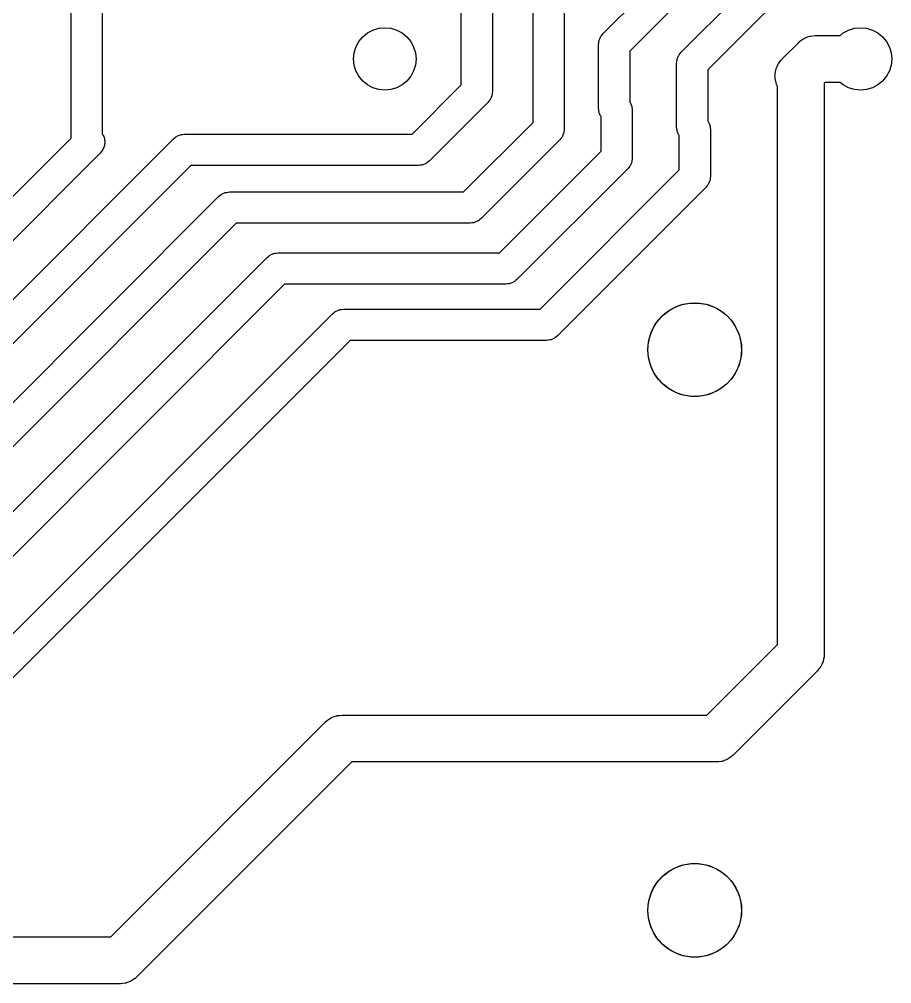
# Model space of a CAD drawing. Extents: x 62 to 248, y -138 to -62.
# Drawn here: x 203.36 to 231.31, y -137.85 to -106.97 of the extents above; entities that cross this region are included whole.
import ezdxf

# ---------------------------------------------------------------- set-up
doc = ezdxf.new("R2010")
doc.units = 0
doc.layers.add('BLACK', color=7, linetype='CONTINUOUS')

msp = doc.modelspace()

# ---------------------------------------------------------------- linework, layer by layer
at = {"layer": 'BLACK', "linetype": 'CONTINUOUS'}
for p, q in [((205.02, -110.772894), (205.02, -89.32)), ((206.02, -89.527106), (206.02, -110.635209)), ((222.066447, -107.426447), (226.686447, -102.806446)), ((227.247107, -103.66), (222.92, -107.987106)), ((224.566447, -108.026447), (227.246446, -105.346447)), ((217.52, -109.072893), (217.52, -105.78)), ((218.52, -105.987106), (218.52, -109.28)), ((227.807107, -106.2), (225.42, -108.587106)), ((219.82, -110.272893), (219.82, -106.48)), ((220.82, -106.687106), (220.82, -110.48)), ((214.362893, -107.532893), (214.51443, -107.40853)), ((214.51443, -107.40853), (214.687317, -107.31612)), ((214.687317, -107.31612), (214.87491, -107.259215)), ((214.87491, -107.259215), (215.07, -107.24)), ((215.07, -107.24), (215.26509, -107.259215)), ((215.26509, -107.259215), (215.452683, -107.31612)), ((215.452683, -107.31612), (215.62557, -107.40853)), ((215.62557, -107.40853), (215.777107, -107.532893)), ((222.0344, -107.469255), (222.066447, -107.426447)), ((229.655158, -107.49), (229.75443, -107.40853)), ((229.75443, -107.40853), (229.927317, -107.31612)), ((229.927317, -107.31612), (230.11491, -107.259215)), ((230.11491, -107.259215), (230.31, -107.24)), ((230.31, -107.24), (230.50509, -107.259215)), ((230.50509, -107.259215), (230.692683, -107.31612)), ((230.692683, -107.31612), (230.86557, -107.40853)), ((230.86557, -107.40853), (231.017107, -107.532893)), ((214.14612, -107.857317), (214.23853, -107.68443)), ((214.23853, -107.68443), (214.362893, -107.532893)), ((215.777107, -107.532893), (215.90147, -107.68443)), ((215.90147, -107.68443), (215.99388, -107.857317)), ((221.92, -107.78), (221.927611, -107.727061)), ((221.927611, -107.727061), (221.931427, -107.673717)), ((221.931427, -107.673717), (221.937699, -107.656899)), ((221.937699, -107.656899), (221.940254, -107.639134)), ((221.940254, -107.639134), (221.962471, -107.590483)), ((221.962471, -107.590483), (221.981161, -107.540376)), ((221.981161, -107.540376), (221.991915, -107.526009)), ((221.991915, -107.526009), (221.999373, -107.50968)), ((221.999373, -107.50968), (222.0344, -107.469255)), ((227.78967, -108.24967), (228.32967, -107.70967)), ((228.32967, -107.70967), (228.370418, -107.673406)), ((228.370418, -107.673406), (228.377909, -107.665467)), ((228.377909, -107.665467), (228.383392, -107.66186)), ((228.383392, -107.66186), (228.394823, -107.651688)), ((228.394823, -107.651688), (228.459719, -107.61166)), ((228.459719, -107.61166), (228.523401, -107.569776)), ((228.523401, -107.569776), (228.533704, -107.566025)), ((228.533704, -107.566025), (228.543036, -107.56027)), ((228.543036, -107.56027), (228.615396, -107.536291)), ((228.615396, -107.536291), (228.687038, -107.510216)), ((228.687038, -107.510216), (228.697928, -107.508943)), ((228.697928, -107.508943), (228.708337, -107.505494)), ((228.708337, -107.505494), (228.784275, -107.49885)), ((228.784275, -107.49885), (228.86, -107.49)), ((228.86, -107.49), (229.655158, -107.49)), ((231.017107, -107.532893), (231.14147, -107.68443)), ((231.14147, -107.68443), (231.23388, -107.857317)), ((214.07, -108.24), (214.089215, -108.04491)), ((214.089215, -108.04491), (214.14612, -107.857317)), ((215.99388, -107.857317), (216.050785, -108.04491)), ((216.050785, -108.04491), (216.07, -108.24)), ((221.92, -109.82), (221.92, -107.78)), ((222.92, -107.987106), (222.92, -109.628956)), ((224.499373, -108.10968), (224.5344, -108.069255)), ((224.5344, -108.069255), (224.566447, -108.026447)), ((231.23388, -107.857317), (231.290785, -108.04491)), ((231.290785, -108.04491), (231.31, -108.24)), ((214.089215, -108.43509), (214.07, -108.24)), ((216.07, -108.24), (216.050785, -108.43509)), ((224.42, -108.38), (224.427611, -108.327061)), ((224.42, -110.42), (224.42, -108.38)), ((224.427611, -108.327061), (224.431427, -108.273717)), ((224.431427, -108.273717), (224.437699, -108.256899)), ((224.437699, -108.256899), (224.440254, -108.239134)), ((224.440254, -108.239134), (224.462471, -108.190483)), ((224.462471, -108.190483), (224.481161, -108.140376)), ((224.481161, -108.140376), (224.491915, -108.126009)), ((224.491915, -108.126009), (224.499373, -108.10968)), ((227.672406, -108.406115), (227.681662, -108.386267)), ((227.681662, -108.386267), (227.722225, -108.334966)), ((227.722225, -108.334966), (227.759731, -108.281403)), ((227.759731, -108.281403), (227.776089, -108.266845)), ((227.776089, -108.266845), (227.78967, -108.24967)), ((231.31, -108.24), (231.290785, -108.43509)), ((214.14612, -108.622683), (214.089215, -108.43509)), ((214.23853, -108.79557), (214.14612, -108.622683)), ((215.99388, -108.622683), (215.90147, -108.79557)), ((216.050785, -108.43509), (215.99388, -108.622683)), ((225.42, -108.587106), (225.42, -110.228956)), ((227.572854, -108.714634), (227.586078, -108.65059)), ((227.586078, -108.65059), (227.595556, -108.585886)), ((227.595556, -108.585886), (227.603641, -108.565533)), ((227.603641, -108.565533), (227.608069, -108.544092)), ((227.608069, -108.544092), (227.635703, -108.484827)), ((227.635703, -108.484827), (227.659849, -108.42405)), ((227.659849, -108.42405), (227.672406, -108.406115)), ((231.23388, -108.622683), (231.14147, -108.79557)), ((231.290785, -108.43509), (231.23388, -108.622683)), ((214.362893, -108.947107), (214.23853, -108.79557)), ((214.51443, -109.07147), (214.362893, -108.947107)), ((215.777107, -108.947107), (215.62557, -109.07147)), ((215.90147, -108.79557), (215.777107, -108.947107)), ((227.570318, -108.758186), (227.57349, -108.736524)), ((227.576016, -108.823329), (227.570318, -108.758186)), ((227.57349, -108.736524), (227.572854, -108.714634)), ((227.577919, -108.888699), (227.576016, -108.823329)), ((227.583585, -108.909846), (227.577919, -108.888699)), ((227.585494, -108.931663), (227.583585, -108.909846)), ((227.606063, -108.993736), (227.585494, -108.931663)), ((227.622989, -109.056904), (227.606063, -108.993736)), ((229.17066, -108.99), (229.15, -109.01066)), ((229.655158, -108.99), (229.17066, -108.99)), ((229.75443, -109.07147), (229.655158, -108.99)), ((231.017107, -108.947107), (230.86557, -109.07147)), ((231.14147, -108.79557), (231.017107, -108.947107)), ((214.687317, -109.16388), (214.51443, -109.07147)), ((214.87491, -109.220785), (214.687317, -109.16388)), ((215.07, -109.24), (214.87491, -109.220785)), ((215.26509, -109.220785), (215.07, -109.24)), ((215.452683, -109.16388), (215.26509, -109.220785)), ((215.62557, -109.07147), (215.452683, -109.16388)), ((215.942894, -110.65), (217.52, -109.072893)), ((218.52, -109.28), (218.512388, -109.332938)), ((227.633383, -109.076182), (227.622989, -109.056904)), ((227.64027, -109.096963), (227.633383, -109.076182)), ((227.65, -109.112738), (227.64027, -109.096963)), ((227.65, -126.98934), (227.65, -109.112738)), ((229.15, -109.01066), (229.15, -127.3)), ((229.927317, -109.16388), (229.75443, -109.07147)), ((230.11491, -109.220785), (229.927317, -109.16388)), ((230.31, -109.24), (230.11491, -109.220785)), ((230.50509, -109.220785), (230.31, -109.24)), ((230.692683, -109.16388), (230.50509, -109.220785)), ((230.86557, -109.07147), (230.692683, -109.16388)), ((218.405604, -109.590737), (218.373553, -109.633554)), ((218.440627, -109.55032), (218.405604, -109.590737)), ((218.448083, -109.533993), (218.440627, -109.55032)), ((218.458839, -109.519625), (218.448083, -109.533993)), ((218.477529, -109.469514), (218.458839, -109.519625)), ((218.499746, -109.420866), (218.477529, -109.469514)), ((218.5023, -109.4031), (218.499746, -109.420866)), ((218.508573, -109.386283), (218.5023, -109.4031)), ((218.512388, -109.332938), (218.508573, -109.386283)), ((218.373553, -109.633554), (216.503553, -111.503553)), ((221.927611, -109.872938), (221.92, -109.82)), ((221.931427, -109.926283), (221.927611, -109.872938)), ((221.937699, -109.9431), (221.931427, -109.926283)), ((222.92, -109.628956), (222.920627, -109.62968)), ((222.920627, -109.62968), (222.928084, -109.646009)), ((222.928084, -109.646009), (222.938839, -109.660376)), ((222.938839, -109.660376), (222.957528, -109.710483)), ((222.957528, -109.710483), (222.979746, -109.759134)), ((222.979746, -109.759134), (222.9823, -109.776899)), ((222.9823, -109.776899), (222.988573, -109.793717)), ((222.988573, -109.793717), (222.992388, -109.847061)), ((222.992388, -109.847061), (223, -109.9)), ((223, -109.9), (223, -111.4)), ((221.940254, -109.960866), (221.937699, -109.9431)), ((221.962471, -110.009516), (221.940254, -109.960866)), ((221.981161, -110.059624), (221.962471, -110.009516)), ((221.991915, -110.07399), (221.981161, -110.059624)), ((221.999373, -110.09032), (221.991915, -110.07399)), ((222, -110.091043), (221.999373, -110.09032)), ((222, -111.192894), (222, -110.091043)), ((225.42, -110.228956), (225.420627, -110.22968)), ((225.420627, -110.22968), (225.428084, -110.246009)), ((217.592894, -112.5), (219.82, -110.272893)), ((220.812388, -110.532938), (220.808573, -110.586283)), ((220.82, -110.48), (220.812388, -110.532938)), ((224.427611, -110.472938), (224.42, -110.42)), ((224.431427, -110.526283), (224.427611, -110.472938)), ((224.437699, -110.5431), (224.431427, -110.526283)), ((224.440254, -110.560866), (224.437699, -110.5431)), ((225.428084, -110.246009), (225.438839, -110.260376)), ((225.438839, -110.260376), (225.457528, -110.310483)), ((225.457528, -110.310483), (225.479746, -110.359134)), ((225.479746, -110.359134), (225.4823, -110.376899)), ((225.4823, -110.376899), (225.488573, -110.393717)), ((225.488573, -110.393717), (225.492388, -110.447061)), ((225.492388, -110.447061), (225.5, -110.5)), ((225.5, -110.5), (225.5, -112)), ((191.392894, -124.4), (205.02, -110.772894)), ((192.092894, -127), (208.296447, -110.796446)), ((206.02, -110.635209), (206.038839, -110.660376)), ((206.038839, -110.660376), (206.051334, -110.693877)), ((206.051334, -110.693877), (206.068475, -110.725268)), ((206.068475, -110.725268), (206.076077, -110.760214)), ((206.076077, -110.760214), (206.088573, -110.793717)), ((206.088573, -110.793717), (206.091124, -110.829384)), ((206.091124, -110.829384), (206.098726, -110.86433)), ((208.296447, -110.796446), (208.339261, -110.764396)), ((208.339261, -110.764396), (208.37968, -110.729373)), ((208.37968, -110.729373), (208.396008, -110.721915)), ((208.396008, -110.721915), (208.410376, -110.711161)), ((208.410376, -110.711161), (208.460483, -110.692471)), ((208.460483, -110.692471), (208.509134, -110.670254)), ((208.509134, -110.670254), (208.526899, -110.667699)), ((208.526899, -110.667699), (208.543717, -110.661427)), ((208.543717, -110.661427), (208.597061, -110.657611)), ((208.597061, -110.657611), (208.65, -110.65)), ((208.65, -110.65), (215.942894, -110.65)), ((220.673553, -110.833554), (218.153553, -113.353553)), ((220.705602, -110.79074), (220.673553, -110.833554)), ((220.740627, -110.75032), (220.705602, -110.79074)), ((220.748084, -110.73399), (220.740627, -110.75032)), ((220.758839, -110.719624), (220.748084, -110.73399)), ((220.777528, -110.669516), (220.758839, -110.719624)), ((220.799746, -110.620866), (220.777528, -110.669516)), ((220.8023, -110.6031), (220.799746, -110.620866)), ((220.808573, -110.586283), (220.8023, -110.6031)), ((224.462471, -110.609516), (224.440254, -110.560866)), ((224.481161, -110.659624), (224.462471, -110.609516)), ((224.491915, -110.67399), (224.481161, -110.659624)), ((224.499373, -110.69032), (224.491915, -110.67399)), ((224.5, -110.691043), (224.499373, -110.69032)), ((224.5, -111.792893), (224.5, -110.691043)), ((206.038839, -111.139624), (206.017409, -111.16825)), ((206.051334, -111.106121), (206.038839, -111.139624)), ((206.068475, -111.074732), (206.051334, -111.106121)), ((206.076077, -111.039785), (206.068475, -111.074732)), ((206.088573, -111.006283), (206.076077, -111.039785)), ((206.091124, -110.970615), (206.088573, -111.006283)), ((206.098726, -110.93567), (206.091124, -110.970615)), ((206.098726, -110.86433), (206.096174, -110.9)), ((206.096174, -110.9), (206.098726, -110.93567)), ((205.953553, -111.253553), (191.953553, -125.253553)), ((205.974982, -111.224926), (205.953553, -111.253553)), ((206.00027, -111.199639), (205.974982, -111.224926)), ((206.017409, -111.16825), (206.00027, -111.199639)), ((218.742894, -114.45), (222, -111.192894)), ((222.992388, -111.452938), (222.988573, -111.506283)), ((223, -111.4), (222.992388, -111.452938)), ((208.857107, -111.65), (192.653553, -127.853553)), ((216.15, -111.65), (208.857107, -111.65)), ((216.202938, -111.642388), (216.15, -111.65)), ((216.256283, -111.638573), (216.202938, -111.642388)), ((216.2731, -111.6323), (216.256283, -111.638573)), ((216.290866, -111.629746), (216.2731, -111.6323)), ((216.339516, -111.607528), (216.290866, -111.629746)), ((216.389624, -111.588839), (216.339516, -111.607528)), ((216.40399, -111.578084), (216.389624, -111.588839)), ((216.42032, -111.570627), (216.40399, -111.578084)), ((216.460744, -111.535599), (216.42032, -111.570627)), ((216.503553, -111.503553), (216.460744, -111.535599)), ((222.853553, -111.753553), (219.303553, -115.303553)), ((222.885599, -111.710744), (222.853553, -111.753553)), ((222.920627, -111.67032), (222.885599, -111.710744)), ((222.928084, -111.65399), (222.920627, -111.67032)), ((222.938839, -111.639624), (222.928084, -111.65399)), ((222.957528, -111.589516), (222.938839, -111.639624)), ((222.979746, -111.540866), (222.957528, -111.589516)), ((222.9823, -111.5231), (222.979746, -111.540866)), ((222.988573, -111.506283), (222.9823, -111.5231)), ((220.042894, -116.25), (224.5, -111.792893)), ((225.492388, -112.052938), (225.488573, -112.106283)), ((225.5, -112), (225.492388, -112.052938)), ((225.353553, -112.353554), (220.603553, -117.103553)), ((225.385604, -112.310737), (225.353553, -112.353554)), ((225.420627, -112.27032), (225.385604, -112.310737)), ((225.428083, -112.253993), (225.420627, -112.27032)), ((225.438839, -112.239625), (225.428083, -112.253993)), ((225.457529, -112.189514), (225.438839, -112.239625)), ((225.479746, -112.140866), (225.457529, -112.189514)), ((225.4823, -112.1231), (225.479746, -112.140866)), ((225.488573, -112.106283), (225.4823, -112.1231)), ((192.792894, -129.6), (209.746447, -112.646447)), ((209.746447, -112.646447), (209.789255, -112.6144)), ((209.789255, -112.6144), (209.82968, -112.579373)), ((209.82968, -112.579373), (209.846009, -112.571915)), ((209.846009, -112.571915), (209.860376, -112.561161)), ((209.860376, -112.561161), (209.910483, -112.542471)), ((209.910483, -112.542471), (209.959134, -112.520254)), ((209.959134, -112.520254), (209.976899, -112.517699)), ((209.976899, -112.517699), (209.993717, -112.511427)), ((209.993717, -112.511427), (210.047061, -112.507611)), ((210.047061, -112.507611), (210.1, -112.5)), ((210.1, -112.5), (217.592894, -112.5)), ((210.307106, -113.5), (193.353553, -130.453553)), ((217.8, -113.5), (210.307106, -113.5)), ((217.852938, -113.492388), (217.8, -113.5)), ((217.906283, -113.488573), (217.852938, -113.492388)), ((217.9231, -113.4823), (217.906283, -113.488573)), ((217.940866, -113.479746), (217.9231, -113.4823)), ((217.989516, -113.457528), (217.940866, -113.479746)), ((218.039624, -113.438839), (217.989516, -113.457528)), ((218.05399, -113.428084), (218.039624, -113.438839)), ((218.07032, -113.420627), (218.05399, -113.428084)), ((218.110744, -113.385599), (218.07032, -113.420627)), ((218.153553, -113.353553), (218.110744, -113.385599)), ((211.296447, -114.596446), (211.339261, -114.564396)), ((211.339261, -114.564396), (211.37968, -114.529373)), ((211.37968, -114.529373), (211.396008, -114.521915)), ((211.396008, -114.521915), (211.410376, -114.511161)), ((211.410376, -114.511161), (211.460487, -114.492469)), ((211.460487, -114.492469), (211.509134, -114.470254)), ((211.509134, -114.470254), (211.526895, -114.4677)), ((211.526895, -114.4677), (211.543717, -114.461426)), ((211.543717, -114.461426), (211.59707, -114.45761)), ((211.59707, -114.45761), (211.65, -114.45)), ((211.65, -114.45), (218.742894, -114.45)), ((193.992894, -131.9), (211.296447, -114.596446)), ((211.857107, -115.45), (194.553553, -132.753553)), ((218.95, -115.45), (211.857107, -115.45)), ((219.002938, -115.442388), (218.95, -115.45)), ((219.056283, -115.438573), (219.002938, -115.442388)), ((219.0731, -115.4323), (219.056283, -115.438573)), ((219.090866, -115.429746), (219.0731, -115.4323)), ((219.139516, -115.407528), (219.090866, -115.429746)), ((219.189624, -115.388839), (219.139516, -115.407528)), ((219.20399, -115.378084), (219.189624, -115.388839)), ((219.22032, -115.370627), (219.20399, -115.378084)), ((219.260744, -115.335599), (219.22032, -115.370627)), ((219.303553, -115.303553), (219.260744, -115.335599)), ((224.397457, -116.17634), (224.631772, -116.0959)), ((224.631772, -116.0959), (224.876131, -116.055123)), ((224.876131, -116.055123), (225.123869, -116.055123)), ((225.123869, -116.055123), (225.368228, -116.0959)), ((225.368228, -116.0959), (225.602543, -116.17634)), ((195.492894, -134.3), (213.396447, -116.396446)), ((213.396447, -116.396446), (213.439261, -116.364396)), ((213.439261, -116.364396), (213.47968, -116.329373)), ((213.47968, -116.329373), (213.496008, -116.321915)), ((213.496008, -116.321915), (213.510376, -116.311161)), ((213.510376, -116.311161), (213.560483, -116.292471)), ((213.560483, -116.292471), (213.609134, -116.270254)), ((213.609134, -116.270254), (213.626899, -116.267699)), ((213.626899, -116.267699), (213.643717, -116.261427)), ((213.643717, -116.261427), (213.697061, -116.257611)), ((213.697061, -116.257611), (213.75, -116.25)), ((213.75, -116.25), (220.042894, -116.25)), ((223.984078, -116.446414), (224.179578, -116.29425)), ((224.179578, -116.29425), (224.397457, -116.17634)), ((225.602543, -116.17634), (225.820422, -116.29425)), ((225.820422, -116.29425), (226.015922, -116.446414)), ((223.680789, -116.836079), (223.816289, -116.628681)), ((223.816289, -116.628681), (223.984078, -116.446414)), ((226.015922, -116.446414), (226.183711, -116.628681)), ((226.183711, -116.628681), (226.319211, -116.836079)), ((223.581274, -117.062951), (223.680789, -116.836079)), ((226.319211, -116.836079), (226.418726, -117.062951)), ((213.957107, -117.25), (196.053553, -135.153553)), ((220.25, -117.25), (213.957107, -117.25)), ((220.302938, -117.242388), (220.25, -117.25)), ((220.356283, -117.238573), (220.302938, -117.242388)), ((220.3731, -117.2323), (220.356283, -117.238573)), ((220.390866, -117.229746), (220.3731, -117.2323)), ((220.439516, -117.207528), (220.390866, -117.229746)), ((220.489624, -117.188839), (220.439516, -117.207528)), ((220.50399, -117.178084), (220.489624, -117.188839)), ((220.52032, -117.170627), (220.50399, -117.178084)), ((220.560744, -117.135599), (220.52032, -117.170627)), ((220.603553, -117.103553), (220.560744, -117.135599)), ((223.5, -117.55), (223.520458, -117.303108)), ((223.520458, -117.303108), (223.581274, -117.062951)), ((226.418726, -117.062951), (226.479542, -117.303108)), ((226.479542, -117.303108), (226.5, -117.55)), ((223.520458, -117.796892), (223.5, -117.55)), ((226.5, -117.55), (226.479542, -117.796892)), ((223.581274, -118.037049), (223.520458, -117.796892)), ((226.479542, -117.796892), (226.418726, -118.037049)), ((223.680789, -118.263921), (223.581274, -118.037049)), ((223.816289, -118.471319), (223.680789, -118.263921)), ((226.319211, -118.263921), (226.183711, -118.471319)), ((226.418726, -118.037049), (226.319211, -118.263921)), ((223.984078, -118.653586), (223.816289, -118.471319)), ((226.183711, -118.471319), (226.015922, -118.653586)), ((224.179578, -118.80575), (223.984078, -118.653586)), ((224.397457, -118.92366), (224.179578, -118.80575)), ((225.820422, -118.80575), (225.602543, -118.92366)), ((226.015922, -118.653586), (225.820422, -118.80575)), ((224.631772, -119.0041), (224.397457, -118.92366)), ((224.876131, -119.044877), (224.631772, -119.0041)), ((225.123869, -119.044877), (224.876131, -119.044877)), ((225.368228, -119.0041), (225.123869, -119.044877)), ((225.602543, -118.92366), (225.368228, -119.0041)), ((225.38934, -129.25), (227.65, -126.98934)), ((229.127347, -127.461252), (229.111932, -127.535908)), ((229.144929, -127.38707), (229.127347, -127.461252)), ((229.145818, -127.371794), (229.144929, -127.38707)), ((229.147146, -127.365366), (229.145818, -127.371794)), ((229.15, -127.3), (229.146828, -127.354455)), ((229.146828, -127.354455), (229.147146, -127.365366)), ((228.93033, -127.83033), (226.23033, -130.53033)), ((228.977612, -127.770531), (228.93033, -127.83033)), ((229.026616, -127.712132), (228.977612, -127.770531)), ((229.031537, -127.702332), (229.026616, -127.712132)), ((229.038338, -127.693732), (229.031537, -127.702332)), ((229.070558, -127.624634), (229.038338, -127.693732)), ((229.104769, -127.556515), (229.070558, -127.624634)), ((229.107297, -127.545846), (229.104769, -127.556515)), ((229.111932, -127.535908), (229.107297, -127.545846)), ((213.234823, -129.411688), (213.299719, -129.37166)), ((213.299719, -129.37166), (213.363401, -129.329776)), ((213.363401, -129.329776), (213.373704, -129.326025)), ((213.373704, -129.326025), (213.383036, -129.32027)), ((213.383036, -129.32027), (213.455396, -129.296291)), ((213.455396, -129.296291), (213.527038, -129.270216)), ((213.527038, -129.270216), (213.537928, -129.268943)), ((213.537928, -129.268943), (213.548337, -129.265494)), ((213.548337, -129.265494), (213.624275, -129.25885)), ((213.624275, -129.25885), (213.7, -129.25)), ((213.7, -129.25), (225.38934, -129.25)), ((206.28934, -136.35), (213.16967, -129.46967)), ((213.16967, -129.46967), (213.210418, -129.433406)), ((213.210418, -129.433406), (213.217909, -129.425467)), ((213.217909, -129.425467), (213.223392, -129.42186)), ((213.223392, -129.42186), (213.234823, -129.411688)), ((226.165177, -130.588312), (226.100287, -130.628335)), ((226.176607, -130.578139), (226.165177, -130.588312)), ((226.182091, -130.574533), (226.176607, -130.578139)), ((226.189581, -130.566593), (226.182091, -130.574533)), ((226.23033, -130.53033), (226.189581, -130.566593)), ((214.01066, -130.75), (207.13033, -137.63033)), ((225.7, -130.75), (214.01066, -130.75)), ((225.775725, -130.741149), (225.7, -130.75)), ((225.851663, -130.734506), (225.775725, -130.741149)), ((225.862071, -130.731056), (225.851663, -130.734506)), ((225.872962, -130.729784), (225.862071, -130.731056)), ((225.944609, -130.703706), (225.872962, -130.729784)), ((226.016963, -130.67973), (225.944609, -130.703706)), ((226.026293, -130.673974), (226.016963, -130.67973)), ((226.036599, -130.670224), (226.026293, -130.673974)), ((226.100287, -130.628335), (226.036599, -130.670224)), ((224.631772, -134.0459), (224.876131, -134.005123)), ((224.876131, -134.005123), (225.123869, -134.005123)), ((225.123869, -134.005123), (225.368228, -134.0459)), ((223.984078, -134.396414), (224.179578, -134.24425)), ((224.179578, -134.24425), (224.397457, -134.12634)), ((224.397457, -134.12634), (224.631772, -134.0459)), ((225.368228, -134.0459), (225.602543, -134.12634)), ((225.602543, -134.12634), (225.820422, -134.24425)), ((225.820422, -134.24425), (226.015922, -134.396414)), ((223.680789, -134.786079), (223.816289, -134.578681)), ((223.816289, -134.578681), (223.984078, -134.396414)), ((226.015922, -134.396414), (226.183711, -134.578681)), ((226.183711, -134.578681), (226.319211, -134.786079)), ((223.581274, -135.012951), (223.680789, -134.786079)), ((226.319211, -134.786079), (226.418726, -135.012951)), ((223.5, -135.5), (223.520458, -135.253108)), ((223.520458, -135.253108), (223.581274, -135.012951)), ((226.418726, -135.012951), (226.479542, -135.253108)), ((226.479542, -135.253108), (226.5, -135.5)), ((223.520458, -135.746892), (223.5, -135.5)), ((226.5, -135.5), (226.479542, -135.746892)), ((223.581274, -135.987049), (223.520458, -135.746892)), ((226.479542, -135.746892), (226.418726, -135.987049)), ((223.680789, -136.213921), (223.581274, -135.987049)), ((226.418726, -135.987049), (226.319211, -136.213921)), ((118.31066, -136.35), (206.28934, -136.35)), ((223.816289, -136.421319), (223.680789, -136.213921)), ((223.984078, -136.603586), (223.816289, -136.421319)), ((226.183711, -136.421319), (226.015922, -136.603586)), ((226.319211, -136.213921), (226.183711, -136.421319)), ((224.179578, -136.75575), (223.984078, -136.603586)), ((224.397457, -136.87366), (224.179578, -136.75575)), ((225.820422, -136.75575), (225.602543, -136.87366)), ((226.015922, -136.603586), (225.820422, -136.75575)), ((224.631772, -136.9541), (224.397457, -136.87366)), ((224.876131, -136.994877), (224.631772, -136.9541)), ((225.123869, -136.994877), (224.876131, -136.994877)), ((225.368228, -136.9541), (225.123869, -136.994877)), ((225.602543, -136.87366), (225.368228, -136.9541)), ((207.065177, -137.688312), (207.000287, -137.728335)), ((207.076607, -137.678139), (207.065177, -137.688312)), ((207.082091, -137.674533), (207.076607, -137.678139)), ((207.089581, -137.666593), (207.082091, -137.674533)), ((207.13033, -137.63033), (207.089581, -137.666593)), ((206.6, -137.85), (118, -137.85)), ((206.675725, -137.841149), (206.6, -137.85)), ((206.751663, -137.834506), (206.675725, -137.841149)), ((206.762071, -137.831056), (206.751663, -137.834506)), ((206.772962, -137.829784), (206.762071, -137.831056)), ((206.844609, -137.803706), (206.772962, -137.829784)), ((206.916963, -137.77973), (206.844609, -137.803706)), ((206.926293, -137.773974), (206.916963, -137.77973)), ((206.936599, -137.770224), (206.926293, -137.773974)), ((207.000287, -137.728335), (206.936599, -137.770224))]:
    msp.add_line(p, q, dxfattribs=at)
at = {"layer": 'BLACK'}
for centre in [(225, -117.55), (225, -135.5)]:
    msp.add_circle(centre, 1.5, dxfattribs=at)

doc.saveas('drawing.dxf')
